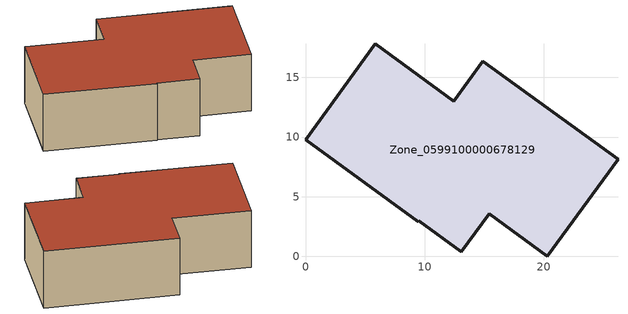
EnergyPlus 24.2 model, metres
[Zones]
Zone_0599100000678129
 floor ground (C_G): 15.4,3.56 13.08,0.38 9.49,2.96 9.45,2.91 0,9.79 5.84,17.82 12.45,13.01 14.89,16.37 26.22,8.14 20.29,0 z0
 wall outside (C_F): 12.45,13.01 5.84,17.82 0,9.79 9.45,2.91 9.49,2.96 13.08,0.38 15.4,3.56 20.29,0 26.22,8.14 14.89,16.37 12.45,13.01 z0:6.58
 roof outside (C_R): 26.22,8.14 14.89,16.37 12.45,13.01 5.84,17.82 0,9.79 9.45,2.91 9.49,2.96 13.08,0.38 15.4,3.56 20.29,0 z6.58
[BUILDING]
Pand.0599100000678129: North Axis=0; Terrain=City; Loads Convergence Tolerance Value=0.04; Temperature Convergence Tolerance Value=0.4; Solar Distribution=FullExterior; Maximum Number of Warmup Days=25; Minimum Number of Warmup Days=1
[Site:Location]
Rotterdam.The.Hague.AP_ZH_NLD Design_Conditions: Latitude=51.96; Longitude=4.45; Time Zone=1; Elevation=-4.5
[SITE:GROUNDTEMPERATURE:BUILDINGSURFACE]
18, 18, 18, 18, 18, 18, 18, 18, 18, 18, 18, 18
[MATERIAL] Thermal Absorptance=0.9; Solar Absorptance=0.7; Visible Absorptance=0.7
Name | Roughness | Thickness | Conductivity | Density | Specific Heat
G.D.1975-1991 | MediumSmooth | 0.15 | 0.288461 | 540 | 1210
F.D.1975-1991 | Rough | 0.3 | 0.230769 | 1920 | 840
R.D.1975-1991 | MediumRough | 0.2 | 0.153846 | 1500 | 1000
[CONSTRUCTION]
C_G: G.D.1975-1991
C_F: F.D.1975-1991
C_R: R.D.1975-1991
[ZONE]
Zone_0599100000678129: Type=1; Multiplier=1; Ceiling Height=Autocalculate; Volume=Autocalculate; Floor Area=autocalculate; Part of Total Floor Area=Yes
[ZONEINFILTRATION:DESIGNFLOWRATE]
Infil_Zone_0599100000678129: Zone or ZoneList or Space or SpaceList=Zone_0599100000678129; Schedule=AlwaysOn; Design Flow Rate Calculation Method=Flow/Area; Flow Rate per Floor Area=0.0042; Constant Term Coefficient=1; Temperature Term Coefficient=0; Velocity Term Coefficient=0; Velocity Squared Term Coefficient=0
[HVACTEMPLATE:ZONE:IDEALLOADSAIRSYSTEM]
Zone_0599100000678129: Maximum Heating Supply Air Temperature=50; Minimum Cooling Supply Air Temperature=13; Maximum Heating Supply Air Humidity Ratio=0.0156; Minimum Cooling Supply Air Humidity Ratio=0.0077; Heating Limit=NoLimit; Cooling Limit=NoLimit; Dehumidification Control Type=ConstantSensibleHeatRatio; Cooling Sensible Heat Ratio=0.7; Dehumidification Setpoint=60; Humidification Control Type=None; Humidification Setpoint=30; Outdoor Air Method=None; Outdoor Air Flow Rate per Person=0.00944; Outdoor Air Flow Rate per Zone Floor Area=0; Outdoor Air Flow Rate per Zone=0; Demand Controlled Ventilation Type=None; Outdoor Air Economizer Type=NoEconomizer; Heat Recovery Type=None; Sensible Heat Recovery Effectiveness=0.7; Latent Heat Recovery Effectiveness=0.65
[ZONECONTROL:THERMOSTAT]
ThermostatControl_Zone_0599100000678129: Zone or ZoneList=Zone_0599100000678129; Control Type Schedule=DualSetpointControlType; Control 1=Thermostat_Zone_0599100000678129; Temperature Difference Between Cutout And Setpoint=0
[THERMOSTATSETPOINT:DUALSETPOINT]
Thermostat_Zone_0599100000678129: Heating Setpoint Temperature Schedule=HeatingSetpoint_Zone_0599100000678129; Cooling Setpoint Temperature Schedule=CoolingSetpoint_Zone_0599100000678129
[SCHEDULE:COMPACT]
HeatingSetpoint_Zone_0599100000678129: Through: 12/31, For: AllDays, Until: 24:00, 21
CoolingSetpoint_Zone_0599100000678129: Through: 12/31, For: AllDays, Until: 24:00, 24
DualSetpointControlType: Through: 12/31, For: AllDays, Until: 24:00, 4
AlwaysOn: Through: 12/31, For: AllDays, Until: 24:00, 1
